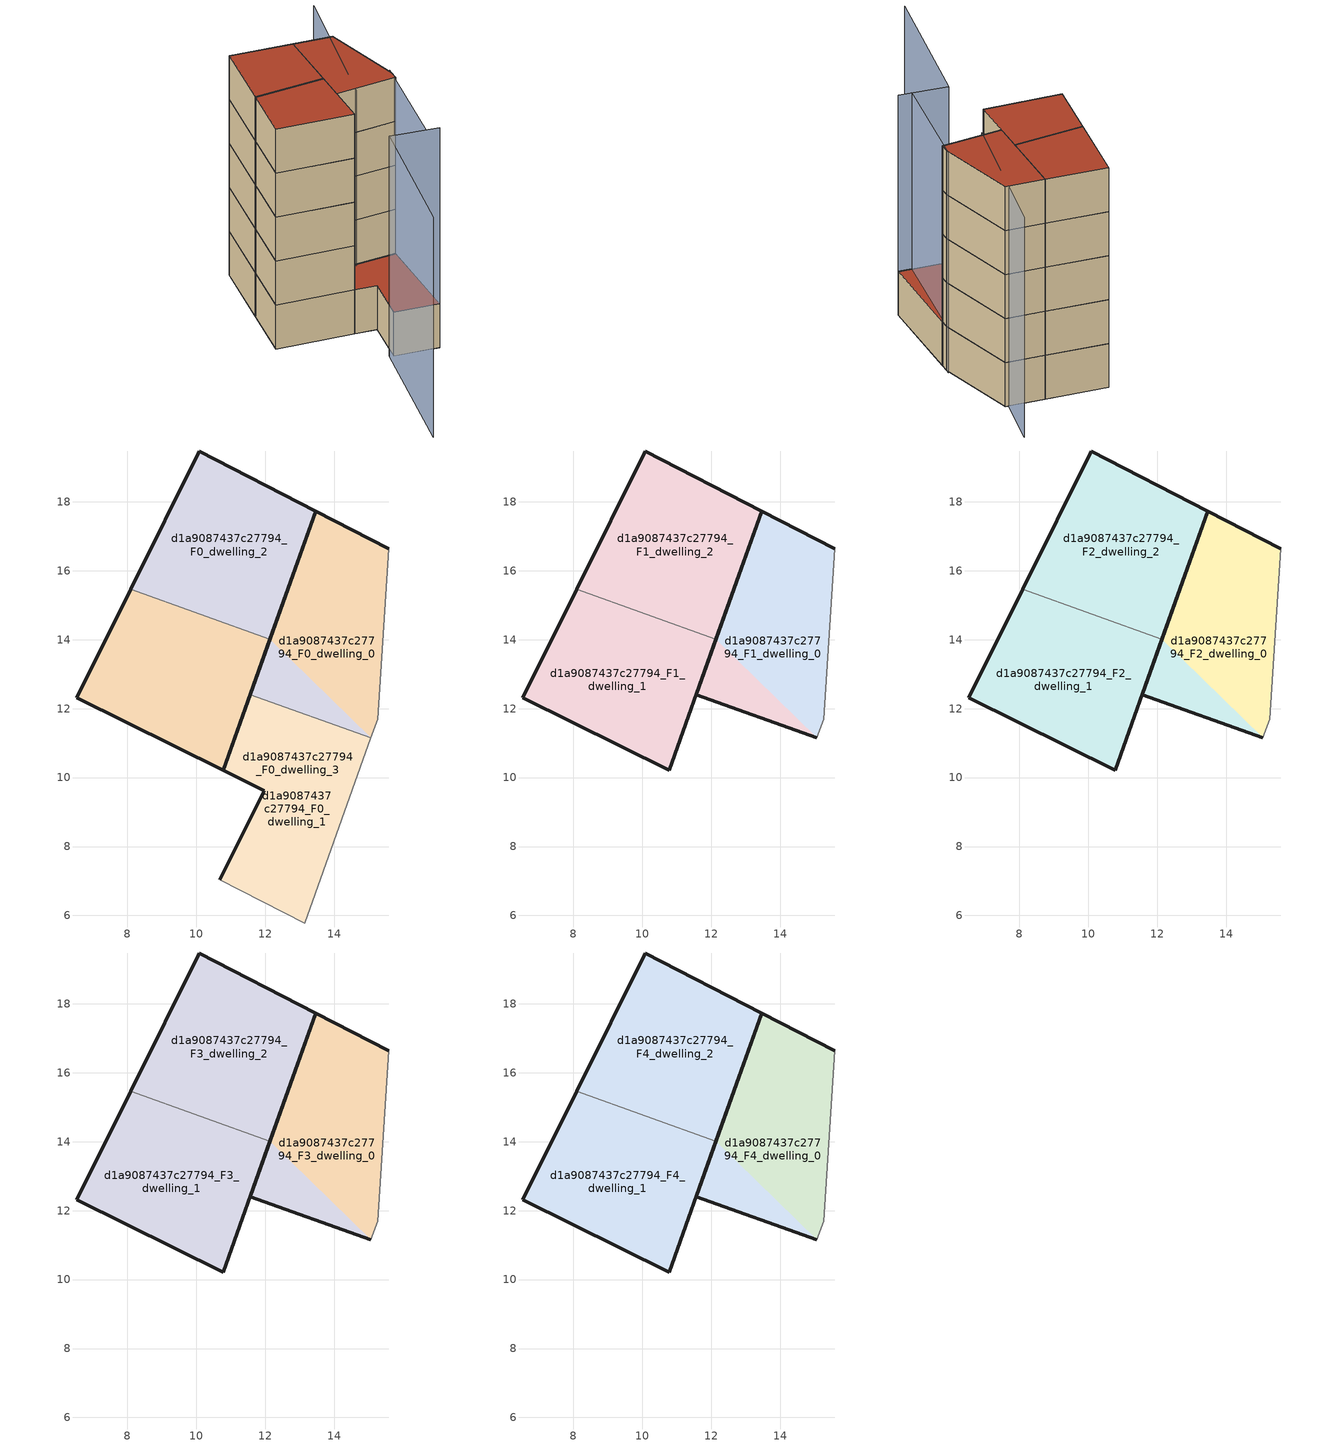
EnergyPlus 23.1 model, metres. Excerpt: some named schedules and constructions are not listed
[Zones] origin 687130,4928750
d1a9087437c27794_F0_dwelling_0
 floor ground (EU_floor_Construction): 12.13,14.01 13.46,17.72 10.08,19.47 8.09,15.46 z0; 15.06,11.15 15.25,11.68 15.57,16.63 13.46,17.72 11.56,12.4 z0
 wall outside (EU_wall_Construction): 8.09,15.46 10.08,19.47 13.46,17.72 12.13,14.01 z0:3
 wall to d1a9087437c27794_F0_dwelling_1 (EU_wall_Construction): 12.13,14.01 8.09,15.46 z0:3
d1a9087437c27794_F0_dwelling_1
 floor ground (EU_floor_Construction): 15.06,11.15 15.25,11.68 15.57,16.63 13.46,17.72 12.13,14.01 z0; 10.77,10.21 12.13,14.01 8.09,15.46 6.53,12.31 z0; 15.06,11.15 12.13,14.01 11.56,12.4 z0; 13.14,5.78 15.06,11.15 11.56,12.4 10.77,10.21 11.97,9.61 10.68,7.03 z0
 wall outside (EU_wall_Construction): 12.13,14.01 10.77,10.21 6.53,12.31 8.09,15.46 z0:3
 roof outside (EU_floor_Construction): 12.13,14.01 10.77,10.21 6.53,12.31 8.09,15.46 z3; 15.57,16.63 12.13,14.01 11.56,12.4 13.46,17.72 z3; 15.06,11.15 13.14,5.78 10.68,7.03 11.97,9.61 10.77,10.21 11.56,12.4 z3
d1a9087437c27794_F0_dwelling_2
 floor ground (EU_floor_Construction): 12.13,14.01 13.46,17.72 10.08,19.47 8.09,15.46 z0; 15.06,11.15 15.25,11.68 15.57,16.63 13.46,17.72 12.13,14.01 z0; 10.77,10.21 12.13,14.01 8.09,15.46 6.53,12.31 z0; 15.06,11.15 12.13,14.01 11.56,12.4 z0
 wall outside (EU_wall_Construction): 11.56,12.4 13.46,17.72 15.57,16.63 z0:3
 wall adiabatic (EU_wall_Construction): 15.57,16.63 15.25,11.68 15.06,11.15 z0:3
 wall to d1a9087437c27794_F0_dwelling_3 (EU_wall_Construction): 15.06,11.15 11.56,12.4 z0:3
 roof outside (EU_floor_Construction): 15.57,16.63 12.13,14.01 13.46,17.72 z3; 15.57,16.63 15.25,11.68 15.06,11.15 11.56,12.4 12.13,14.01 z3
d1a9087437c27794_F0_dwelling_3
 floor ground (EU_floor_Construction): 10.77,10.21 12.13,14.01 8.09,15.46 6.53,12.31 z0; 13.14,5.78 15.06,11.15 11.56,12.4 10.77,10.21 11.97,9.61 10.68,7.03 z0
 wall outside (EU_wall_Construction): 10.68,7.03 11.97,9.61 10.77,10.21 11.56,12.4 z0:3
 wall adiabatic (EU_wall_Construction): 15.06,11.15 13.14,5.78 10.68,7.03 z0:3
 roof outside (EU_roof_Construction): 12.13,14.01 10.77,10.21 6.53,12.31 8.09,15.46 z3; 15.06,11.15 13.14,5.78 10.68,7.03 11.97,9.61 10.77,10.21 11.56,12.4 z3
d1a9087437c27794_F1_dwelling_0
 floor outside (EU_floor_Construction): 12.13,14.01 13.46,17.72 10.08,19.47 8.09,15.46 z3
 floor to d1a9087437c27794_F0_dwelling_0 (EU_floor_Construction): 15.57,16.63 15.25,11.68 15.06,11.15 11.56,12.4 13.46,17.72 z3
 wall outside (EU_wall_Construction): 8.09,15.46 10.08,19.47 13.46,17.72 12.13,14.01 z3:6
 wall to d1a9087437c27794_F1_dwelling_1 (EU_wall_Construction): 12.13,14.01 8.09,15.46 z3:6
d1a9087437c27794_F1_dwelling_1
 floor outside (EU_floor_Construction): 15.57,16.63 13.46,17.72 12.13,14.01 z3
 floor to d1a9087437c27794_F0_dwelling_2 (EU_floor_Construction): 10.77,10.21 12.13,14.01 8.09,15.46 6.53,12.31 z3
 floor to d1a9087437c27794_F0_dwelling_1 (EU_floor_Construction): 15.06,11.15 12.13,14.01 11.56,12.4 z3; 15.06,11.15 15.25,11.68 15.57,16.63 12.13,14.01 z3
 wall outside (EU_wall_Construction): 12.13,14.01 10.77,10.21 6.53,12.31 8.09,15.46 z3:6
 roof outside (EU_floor_Construction): 12.13,14.01 10.77,10.21 6.53,12.31 8.09,15.46 z6; 15.57,16.63 12.13,14.01 13.46,17.72 z6
d1a9087437c27794_F1_dwelling_2
 floor outside (EU_floor_Construction): 15.06,11.15 15.25,11.68 15.57,16.63 13.46,17.72 12.13,14.01 z3; 10.77,10.21 12.13,14.01 8.09,15.46 6.53,12.31 z3
 floor to d1a9087437c27794_F0_dwelling_2 (EU_floor_Construction): 12.13,14.01 13.46,17.72 10.08,19.47 8.09,15.46 z3
 floor to d1a9087437c27794_F0_dwelling_1 (EU_floor_Construction): 15.06,11.15 12.13,14.01 11.56,12.4 z3
 wall outside (EU_wall_Construction): 15.06,11.15 11.56,12.4 13.46,17.72 15.57,16.63 z3:6
 wall adiabatic (EU_wall_Construction): 15.57,16.63 15.25,11.68 15.06,11.15 z3:6
 roof outside (EU_floor_Construction): 15.57,16.63 12.13,14.01 13.46,17.72 z6; 15.57,16.63 15.25,11.68 15.06,11.15 11.56,12.4 12.13,14.01 z6
d1a9087437c27794_F2_dwelling_0
 floor outside (EU_floor_Construction): 12.13,14.01 13.46,17.72 10.08,19.47 8.09,15.46 z6
 floor to d1a9087437c27794_F1_dwelling_0 (EU_floor_Construction): 15.57,16.63 15.25,11.68 15.06,11.15 11.56,12.4 13.46,17.72 z6
 wall outside (EU_wall_Construction): 8.09,15.46 10.08,19.47 13.46,17.72 12.13,14.01 z6:9
 wall to d1a9087437c27794_F2_dwelling_1 (EU_wall_Construction): 12.13,14.01 8.09,15.46 z6:9
d1a9087437c27794_F2_dwelling_1
 floor outside (EU_floor_Construction): 15.57,16.63 13.46,17.72 12.13,14.01 z6
 floor to d1a9087437c27794_F1_dwelling_2 (EU_floor_Construction): 10.77,10.21 12.13,14.01 8.09,15.46 6.53,12.31 z6
 floor to d1a9087437c27794_F1_dwelling_1 (EU_floor_Construction): 15.06,11.15 12.13,14.01 11.56,12.4 z6; 15.06,11.15 15.25,11.68 15.57,16.63 12.13,14.01 z6
 wall outside (EU_wall_Construction): 12.13,14.01 10.77,10.21 6.53,12.31 8.09,15.46 z6:9
 roof outside (EU_floor_Construction): 12.13,14.01 10.77,10.21 6.53,12.31 8.09,15.46 z9; 15.57,16.63 12.13,14.01 13.46,17.72 z9
d1a9087437c27794_F2_dwelling_2
 floor outside (EU_floor_Construction): 15.06,11.15 15.25,11.68 15.57,16.63 13.46,17.72 12.13,14.01 z6; 10.77,10.21 12.13,14.01 8.09,15.46 6.53,12.31 z6; 15.06,11.15 12.13,14.01 11.56,12.4 z6
 floor to d1a9087437c27794_F1_dwelling_2 (EU_floor_Construction): 12.13,14.01 13.46,17.72 10.08,19.47 8.09,15.46 z6
 wall outside (EU_wall_Construction): 15.06,11.15 11.56,12.4 13.46,17.72 15.57,16.63 z6:9
 wall adiabatic (EU_wall_Construction): 15.57,16.63 15.25,11.68 15.06,11.15 z6:9
 roof outside (EU_floor_Construction): 15.57,16.63 12.13,14.01 13.46,17.72 z9; 15.57,16.63 15.25,11.68 15.06,11.15 11.56,12.4 12.13,14.01 z9
d1a9087437c27794_F3_dwelling_0
 floor outside (EU_floor_Construction): 12.13,14.01 13.46,17.72 10.08,19.47 8.09,15.46 z9
 floor to d1a9087437c27794_F2_dwelling_0 (EU_floor_Construction): 15.57,16.63 15.25,11.68 15.06,11.15 11.56,12.4 13.46,17.72 z9
 wall outside (EU_wall_Construction): 8.09,15.46 10.08,19.47 13.46,17.72 12.13,14.01 z9:12
 wall to d1a9087437c27794_F3_dwelling_1 (EU_wall_Construction): 12.13,14.01 8.09,15.46 z9:12
d1a9087437c27794_F3_dwelling_1
 floor outside (EU_floor_Construction): 15.57,16.63 13.46,17.72 12.13,14.01 z9
 floor to d1a9087437c27794_F2_dwelling_2 (EU_floor_Construction): 10.77,10.21 12.13,14.01 8.09,15.46 6.53,12.31 z9
 floor to d1a9087437c27794_F2_dwelling_1 (EU_floor_Construction): 15.06,11.15 12.13,14.01 11.56,12.4 z9; 15.06,11.15 15.25,11.68 15.57,16.63 12.13,14.01 z9
 wall outside (EU_wall_Construction): 12.13,14.01 10.77,10.21 6.53,12.31 8.09,15.46 z9:12
 roof outside (EU_floor_Construction): 12.13,14.01 10.77,10.21 6.53,12.31 8.09,15.46 z12; 15.57,16.63 12.13,14.01 13.46,17.72 z12
d1a9087437c27794_F3_dwelling_2
 floor outside (EU_floor_Construction): 15.06,11.15 15.25,11.68 15.57,16.63 13.46,17.72 12.13,14.01 z9; 10.77,10.21 12.13,14.01 8.09,15.46 6.53,12.31 z9; 15.06,11.15 12.13,14.01 11.56,12.4 z9
 floor to d1a9087437c27794_F2_dwelling_2 (EU_floor_Construction): 12.13,14.01 13.46,17.72 10.08,19.47 8.09,15.46 z9
 wall outside (EU_wall_Construction): 15.06,11.15 11.56,12.4 13.46,17.72 15.57,16.63 z9:12
 wall adiabatic (EU_wall_Construction): 15.57,16.63 15.25,11.68 15.06,11.15 z9:12
 roof outside (EU_floor_Construction): 15.57,16.63 12.13,14.01 13.46,17.72 z12; 15.57,16.63 15.25,11.68 15.06,11.15 11.56,12.4 12.13,14.01 z12
d1a9087437c27794_F4_dwelling_0
 floor outside (EU_floor_Construction): 12.13,14.01 13.46,17.72 10.08,19.47 8.09,15.46 z12
 floor to d1a9087437c27794_F3_dwelling_0 (EU_floor_Construction): 15.57,16.63 15.25,11.68 15.06,11.15 11.56,12.4 13.46,17.72 z12
 wall outside (EU_wall_Construction): 8.09,15.46 10.08,19.47 13.46,17.72 12.13,14.01 z12:15
 wall to d1a9087437c27794_F4_dwelling_1 (EU_wall_Construction): 12.13,14.01 8.09,15.46 z12:15
 roof outside (EU_roof_Construction): 15.57,16.63 15.25,11.68 15.06,11.15 11.56,12.4 13.46,17.72 z15; 13.46,17.72 12.13,14.01 8.09,15.46 10.08,19.47 z15
d1a9087437c27794_F4_dwelling_1
 floor outside (EU_floor_Construction): 15.57,16.63 13.46,17.72 12.13,14.01 z12
 floor to d1a9087437c27794_F3_dwelling_2 (EU_floor_Construction): 10.77,10.21 12.13,14.01 8.09,15.46 6.53,12.31 z12
 floor to d1a9087437c27794_F3_dwelling_1 (EU_floor_Construction): 15.06,11.15 12.13,14.01 11.56,12.4 z12; 15.06,11.15 15.25,11.68 15.57,16.63 12.13,14.01 z12
 wall outside (EU_wall_Construction): 12.13,14.01 10.77,10.21 6.53,12.31 8.09,15.46 z12:15
 roof outside (EU_roof_Construction): 15.57,16.63 12.13,14.01 13.46,17.72 z15; 12.13,14.01 10.77,10.21 6.53,12.31 8.09,15.46 z15; 15.57,16.63 15.25,11.68 15.06,11.15 11.56,12.4 12.13,14.01 z15
d1a9087437c27794_F4_dwelling_2
 floor outside (EU_floor_Construction): 15.06,11.15 15.25,11.68 15.57,16.63 13.46,17.72 12.13,14.01 z12; 10.77,10.21 12.13,14.01 8.09,15.46 6.53,12.31 z12; 15.06,11.15 12.13,14.01 11.56,12.4 z12
 floor to d1a9087437c27794_F3_dwelling_2 (EU_floor_Construction): 12.13,14.01 13.46,17.72 10.08,19.47 8.09,15.46 z12
 wall outside (EU_wall_Construction): 15.06,11.15 11.56,12.4 13.46,17.72 15.57,16.63 z12:15
 wall adiabatic (EU_wall_Construction): 15.57,16.63 15.25,11.68 15.06,11.15 z12:15
 roof outside (EU_roof_Construction): 13.46,17.72 12.13,14.01 8.09,15.46 10.08,19.47 z15; 15.57,16.63 12.13,14.01 13.46,17.72 z15; 12.13,14.01 10.77,10.21 6.53,12.31 8.09,15.46 z15; 15.57,16.63 15.25,11.68 15.06,11.15 11.56,12.4 12.13,14.01 z15
shading: 6.36,-0.32 10.52,7.23 / 10.52,7.23 13.14,5.78 / 12.43,6.15 15.36,11.88 / 12.57,11.84 17.05,19.56 z0:15
[Building]
EU S2 Campaign: North Axis=0; Terrain=City; Solar Distribution=FullExterior
[Site:Location]
Bologna: Latitude=44.5; Longitude=11.25; Time Zone=1; Elevation=37
[SizingPeriod:WeatherFileDays]
AnnualSizingPeriod: Begin Month=1; Begin Day of Month=1; End Month=12; End Day of Month=31; Day of Week for Start Day=Monday; Use Weather File Daylight Saving Period=No; Use Weather File Rain and Snow Indicators=No
[MATERIAL:NOMASS] Roughness=MediumRough; Thermal Absorptance=0.9; Solar Absorptance=0.7; Visible Absorptance=0.7
Name | Thermal Resistance
EU_wall_NoMass | 0.905828
EU_roof_NoMass | 0.37593
EU_floor_NoMass | 0.67114
[CONSTRUCTION]
EU_wall_Construction: EU_wall_NoMass
EU_roof_Construction: EU_roof_NoMass
EU_floor_Construction: EU_floor_NoMass
[ZONE] Type=1; Multiplier=1; Ceiling Height=autocalculate; Floor Area=autocalculate; Part of Total Floor Area=Yes
Name | Volume
d1a9087437c27794_F0_dwelling_0; d1a9087437c27794_F1_dwelling_0; d1a9087437c27794_F2_dwelling_0; d1a9087437c27794_F3_dwelling_0; d1a9087437c27794_F4_dwelling_0 | 101.859
d1a9087437c27794_F0_dwelling_1 | 152.786
d1a9087437c27794_F1_dwelling_1; d1a9087437c27794_F2_dwelling_1; d1a9087437c27794_F3_dwelling_1; d1a9087437c27794_F4_dwelling_1 | 101.854
d1a9087437c27794_F0_dwelling_2; d1a9087437c27794_F2_dwelling_2; d1a9087437c27794_F3_dwelling_2; d1a9087437c27794_F4_dwelling_2 | 152.782
d1a9087437c27794_F1_dwelling_2 | 152.783
d1a9087437c27794_F0_dwelling_3 | 101.861
[INTERNALMASS] Construction=EU_InternalMass_Construction
Name | Zone or ZoneList | Surface Area
d1a9087437c27794_F0_dwelling_0_EU_InternalMass | d1a9087437c27794_F0_dwelling_0 | 16.9767
d1a9087437c27794_F0_dwelling_1_EU_InternalMass | d1a9087437c27794_F0_dwelling_1 | 16.9765
d1a9087437c27794_F0_dwelling_2_EU_InternalMass | d1a9087437c27794_F0_dwelling_2 | 16.9769
d1a9087437c27794_F0_dwelling_3_EU_InternalMass | d1a9087437c27794_F0_dwelling_3 | 16.9774
d1a9087437c27794_F1_dwelling_0_EU_InternalMass | d1a9087437c27794_F1_dwelling_0 | 22.6354
d1a9087437c27794_F1_dwelling_1_EU_InternalMass | d1a9087437c27794_F1_dwelling_1 | 22.6365
d1a9087437c27794_F1_dwelling_2_EU_InternalMass | d1a9087437c27794_F1_dwelling_2 | 22.6326
d1a9087437c27794_F2_dwelling_0_EU_InternalMass | d1a9087437c27794_F2_dwelling_0 | 22.6354
d1a9087437c27794_F2_dwelling_1_EU_InternalMass | d1a9087437c27794_F2_dwelling_1 | 22.6365
d1a9087437c27794_F2_dwelling_2_EU_InternalMass | d1a9087437c27794_F2_dwelling_2 | 22.6326
d1a9087437c27794_F3_dwelling_0_EU_InternalMass | d1a9087437c27794_F3_dwelling_0 | 22.6354
d1a9087437c27794_F3_dwelling_1_EU_InternalMass | d1a9087437c27794_F3_dwelling_1 | 22.6365
d1a9087437c27794_F3_dwelling_2_EU_InternalMass | d1a9087437c27794_F3_dwelling_2 | 22.6326
d1a9087437c27794_F4_dwelling_0_EU_InternalMass | d1a9087437c27794_F4_dwelling_0 | 22.6354
d1a9087437c27794_F4_dwelling_1_EU_InternalMass | d1a9087437c27794_F4_dwelling_1 | 22.6365
d1a9087437c27794_F4_dwelling_2_EU_InternalMass | d1a9087437c27794_F4_dwelling_2 | 22.6326
[OTHEREQUIPMENT] Fuel Type=Electricity; Design Level Calculation Method=Watts/Area; Power per Zone Floor Area=1; Fraction Latent=0; Fraction Radiant=0; Fraction Lost=0; Carbon Dioxide Generation Rate=0; EndUse Subcategory=EU_Step8_InternalGains
Name | Zone or ZoneList or Space or SpaceList | Schedule
EU_Step8_InternalGain_d1a9087437c27794_F0_dwelling_0_f000 | d1a9087437c27794_F0_dwelling_0 | EU_Step8_GainSchedule_d1a9087437c27794_F0_dwelling_0_f000
EU_Step8_InternalGain_d1a9087437c27794_F0_dwelling_1_f000 | d1a9087437c27794_F0_dwelling_1 | EU_Step8_GainSchedule_d1a9087437c27794_F0_dwelling_1_f000
EU_Step8_InternalGain_d1a9087437c27794_F0_dwelling_2_f000 | d1a9087437c27794_F0_dwelling_2 | EU_Step8_GainSchedule_d1a9087437c27794_F0_dwelling_2_f000
EU_Step8_InternalGain_d1a9087437c27794_F0_dwelling_3_f000 | d1a9087437c27794_F0_dwelling_3 | EU_Step8_GainSchedule_d1a9087437c27794_F0_dwelling_3_f000
EU_Step8_InternalGain_d1a9087437c27794_F1_dwelling_0_f000 | d1a9087437c27794_F1_dwelling_0 | EU_Step8_GainSchedule_d1a9087437c27794_F1_dwelling_0_f000
EU_Step8_InternalGain_d1a9087437c27794_F1_dwelling_1_f000 | d1a9087437c27794_F1_dwelling_1 | EU_Step8_GainSchedule_d1a9087437c27794_F1_dwelling_1_f000
EU_Step8_InternalGain_d1a9087437c27794_F1_dwelling_2_f000 | d1a9087437c27794_F1_dwelling_2 | EU_Step8_GainSchedule_d1a9087437c27794_F1_dwelling_2_f000
EU_Step8_InternalGain_d1a9087437c27794_F2_dwelling_0_f000 | d1a9087437c27794_F2_dwelling_0 | EU_Step8_GainSchedule_d1a9087437c27794_F2_dwelling_0_f000
EU_Step8_InternalGain_d1a9087437c27794_F2_dwelling_1_f000 | d1a9087437c27794_F2_dwelling_1 | EU_Step8_GainSchedule_d1a9087437c27794_F2_dwelling_1_f000
EU_Step8_InternalGain_d1a9087437c27794_F2_dwelling_2_f000 | d1a9087437c27794_F2_dwelling_2 | EU_Step8_GainSchedule_d1a9087437c27794_F2_dwelling_2_f000
EU_Step8_InternalGain_d1a9087437c27794_F3_dwelling_0_f000 | d1a9087437c27794_F3_dwelling_0 | EU_Step8_GainSchedule_d1a9087437c27794_F3_dwelling_0_f000
EU_Step8_InternalGain_d1a9087437c27794_F3_dwelling_1_f000 | d1a9087437c27794_F3_dwelling_1 | EU_Step8_GainSchedule_d1a9087437c27794_F3_dwelling_1_f000
EU_Step8_InternalGain_d1a9087437c27794_F3_dwelling_2_f000 | d1a9087437c27794_F3_dwelling_2 | EU_Step8_GainSchedule_d1a9087437c27794_F3_dwelling_2_f000
EU_Step8_InternalGain_d1a9087437c27794_F4_dwelling_0_f000 | d1a9087437c27794_F4_dwelling_0 | EU_Step8_GainSchedule_d1a9087437c27794_F4_dwelling_0_f000
EU_Step8_InternalGain_d1a9087437c27794_F4_dwelling_1_f000 | d1a9087437c27794_F4_dwelling_1 | EU_Step8_GainSchedule_d1a9087437c27794_F4_dwelling_1_f000
EU_Step8_InternalGain_d1a9087437c27794_F4_dwelling_2_f000 | d1a9087437c27794_F4_dwelling_2 | EU_Step8_GainSchedule_d1a9087437c27794_F4_dwelling_2_f000
[ZONEVENTILATION:DESIGNFLOWRATE] Schedule=EU_AlwaysOn; Design Flow Rate Calculation Method=AirChanges/Hour; Air Changes per Hour=0.73129; Ventilation Type=Natural; Fan Pressure Rise=0; Fan Total Efficiency=1; Constant Term Coefficient=1; Temperature Term Coefficient=0; Velocity Term Coefficient=0; Velocity Squared Term Coefficient=0; Minimum Indoor Temperature=-100; Maximum Indoor Temperature=100; Delta Temperature=-100; Minimum Outdoor Temperature=-100; Maximum Outdoor Temperature=100; Maximum Wind Speed=40
Name | Zone or ZoneList or Space or SpaceList
EU_ConstantAir_d1a9087437c27794_F0_dwelling_0 | d1a9087437c27794_F0_dwelling_0
EU_ConstantAir_d1a9087437c27794_F0_dwelling_1 | d1a9087437c27794_F0_dwelling_1
EU_ConstantAir_d1a9087437c27794_F0_dwelling_2 | d1a9087437c27794_F0_dwelling_2
EU_ConstantAir_d1a9087437c27794_F0_dwelling_3 | d1a9087437c27794_F0_dwelling_3
EU_ConstantAir_d1a9087437c27794_F1_dwelling_0 | d1a9087437c27794_F1_dwelling_0
EU_ConstantAir_d1a9087437c27794_F1_dwelling_1 | d1a9087437c27794_F1_dwelling_1
EU_ConstantAir_d1a9087437c27794_F1_dwelling_2 | d1a9087437c27794_F1_dwelling_2
EU_ConstantAir_d1a9087437c27794_F2_dwelling_0 | d1a9087437c27794_F2_dwelling_0
EU_ConstantAir_d1a9087437c27794_F2_dwelling_1 | d1a9087437c27794_F2_dwelling_1
EU_ConstantAir_d1a9087437c27794_F2_dwelling_2 | d1a9087437c27794_F2_dwelling_2
EU_ConstantAir_d1a9087437c27794_F3_dwelling_0 | d1a9087437c27794_F3_dwelling_0
EU_ConstantAir_d1a9087437c27794_F3_dwelling_1 | d1a9087437c27794_F3_dwelling_1
EU_ConstantAir_d1a9087437c27794_F3_dwelling_2 | d1a9087437c27794_F3_dwelling_2
EU_ConstantAir_d1a9087437c27794_F4_dwelling_0 | d1a9087437c27794_F4_dwelling_0
EU_ConstantAir_d1a9087437c27794_F4_dwelling_1 | d1a9087437c27794_F4_dwelling_1
